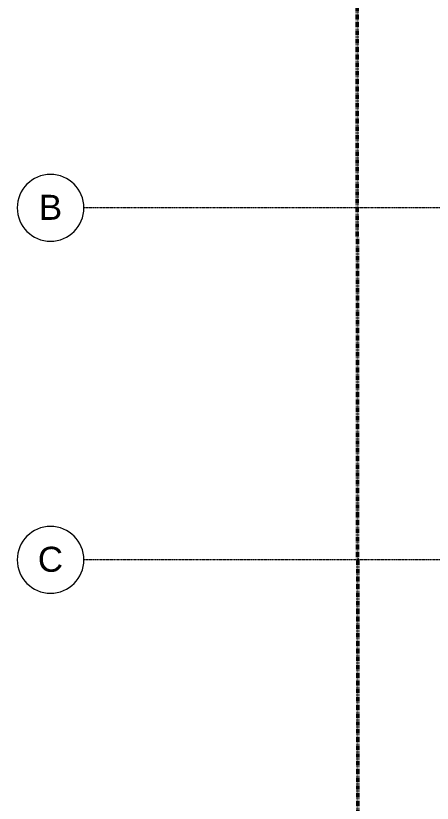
# Model space of a CAD drawing. Header units: inches. Extents: x -4235 to -464, y 9767 to 12269.
# Drawn here: x -4235 to -3935, y 11107 to 11673 of the extents above; entities that cross this region are included whole.
import ezdxf

# ---------------------------------------------------------------- set-up
doc = ezdxf.new("R2010")
doc.units = ezdxf.units.IN
doc.header["$MEASUREMENT"] = 0
doc.linetypes.add('Double Dash 3_8_', pattern=[1, 0.375, -0.125, 0.125, -0.125, 0.125, -0.125])
doc.linetypes.add('Grid Line 1_2_', pattern=[0.875, 0.5, -0.125, 0.125, -0.125])
for name, color, linetype, lineweight in [('C-PROP-LINE', 91, 'Double Dash 3_8_', 50), ('S-GRID-1', 1, 'Grid Line 1_2_', 9), ('S-GRID-IDEN', 1, 'Continuous', 9)]:
    doc.layers.add(name, color=color, linetype=linetype, lineweight=lineweight)
doc.styles.add('Arial', font='arial.ttf', dxfattribs={"height": 18})

# ---------------------------------------------------------------- blocks, each defined once
blk = doc.blocks.new('Family - ___-1878357-BACKGROUND - ROOF PLAN')
at = {"layer": 'C-PROP-LINE'}
blk.add_line((-3989.42, 12089.69), (-3987.26, 10009.09), dxfattribs=at)
blk = doc.blocks.new('Grid - Grid Head - Circle-50561-BACKGROUND - ROOF PLAN')
at = {"layer": 'S-GRID-IDEN'}
for start, end in [(360, 180), (180, 360)]:
    blk.add_arc((0, 0), 0.25, start, end, dxfattribs=at)

msp = doc.modelspace()

# ---------------------------------------------------------------- linework, layer by layer
at = {"layer": 'S-GRID-1'}
for p, q in [((-464.45, 11535.19), (-4185.7, 11535.19)), ((-464.45, 11282.19), (-4185.7, 11282.19))]:
    msp.add_line(p, q, dxfattribs=at)

# ---------------------------------------------------------------- block references
at = {"layer": 'C-PROP-LINE'}
msp.add_blockref('Family - ___-1878357-BACKGROUND - ROOF PLAN', (0, 0), dxfattribs=at)
at = {"layer": 'S-GRID-IDEN', "xscale": 95.99999999999994, "yscale": 95.99999999999994, "zscale": 95.99999999999994, "rotation": 89.99999999999987}
for p in [(-4209.7, 11535.19), (-4209.7, 11282.19)]:
    msp.add_blockref('Grid - Grid Head - Circle-50561-BACKGROUND - ROOF PLAN', p, dxfattribs=at)

# ---------------------------------------------------------------- texts
at = {"layer": 'S-GRID-IDEN', "char_height": 18, "attachment_point": 1, "style": 'Arial'}
for s, insert, width in [('B', (-4218.1, 11544.57), 20.301), ('C', (-4218.86, 11291.57), 22.119)]:
    msp.add_mtext(s, dxfattribs=dict(at, insert=insert, width=width))

doc.saveas('drawing.dxf')
